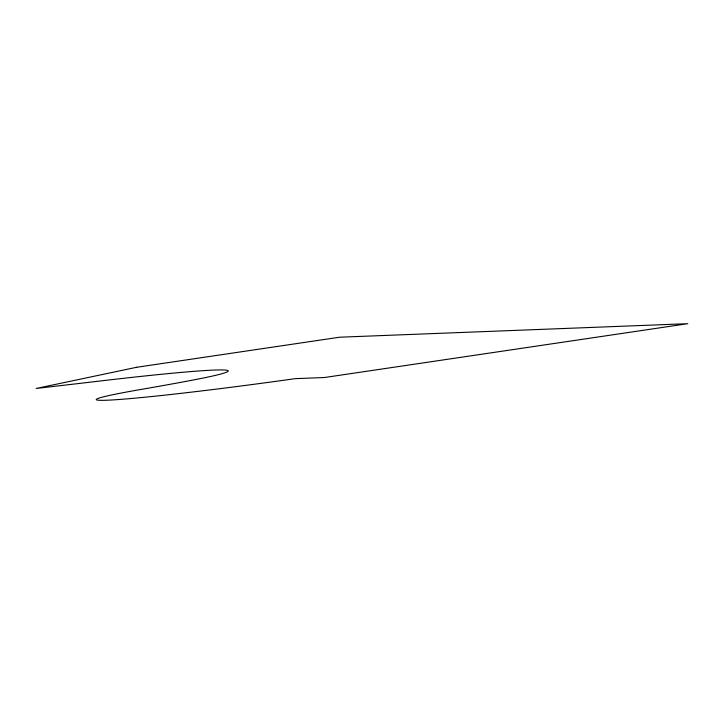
<?xml version="1.0" encoding="UTF-8"?>
<svg xmlns="http://www.w3.org/2000/svg" width="724" height="724" viewBox="0 0 724 724"><rect width="100%" height="100%" fill="white"/><g stroke="black" fill="none" stroke-linecap="round" stroke-linejoin="round"><path stroke-width="1.09" d="M136.682 367.276L36.2 388.462L92.735 381.883A229.363 8 -7.7 0 1 199.869 378.706A420.038 14.661 -7.7 0 1 138.646 389.847A171.525 5.982 -7.7 0 0 117.885 399.585A171.525 5.982 -7.7 0 0 295.121 378.661L324.488 377.521L687.8 323.691L339.683 337.203L136.682 367.276"/></g></svg>
